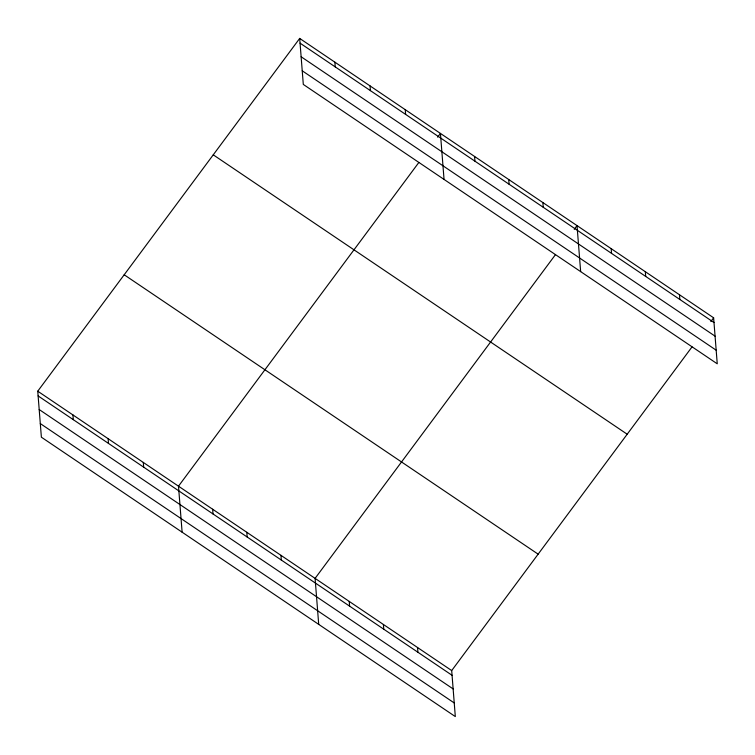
<?xml version="1.0" encoding="UTF-8"?>
<svg xmlns="http://www.w3.org/2000/svg" width="755" height="755" viewBox="0 0 755 755"><rect width="100%" height="100%" fill="white"/><g stroke="black" fill="none" stroke-linecap="round" stroke-linejoin="round"><path stroke-width="1.13" d="M692.024 346.904L451.698 670.572L455.312 716.58L41.374 437.192L37.75 391.194L299.688 38.42L713.626 317.808L717.25 363.806L303.302 84.428L299.688 38.42M418.817 162.514L178.491 486.182L182.115 532.19M437.636 137.165L440.429 133.409L444.044 179.416M555.416 254.709L315.09 578.377L318.714 624.385M574.244 229.36L577.028 225.603L580.652 271.611M710.842 321.564L713.626 317.808M300.056 43.148L714.003 322.536M301.132 56.767L715.07 336.154M302.236 70.8L716.174 350.188M213.25 154.832L627.188 434.219M124.188 274.773L538.136 554.161M37.75 391.194L451.698 670.572M38.118 395.922L452.066 675.3M39.194 409.54L453.142 688.928M40.298 423.574L454.246 702.962M679.481 294.752L679.849 299.49M645.327 271.706L645.704 276.434M611.182 248.659L611.55 253.387M542.873 202.557L543.251 207.285M508.728 179.511L509.097 184.239M474.574 156.464L474.952 161.192M405.237 109.664L405.614 114.392M417.543 647.526L417.921 652.254M370.054 85.919L370.422 90.647M383.398 624.479L383.766 629.208M334.871 62.165L335.239 66.902M349.244 601.424L349.612 606.161M280.945 555.331L281.313 560.059M246.791 532.275L247.168 537.013M212.646 509.229L213.014 513.957M143.308 462.438L143.677 467.166M108.125 438.683L108.493 443.411M72.933 414.939L73.311 419.667"/></g></svg>
